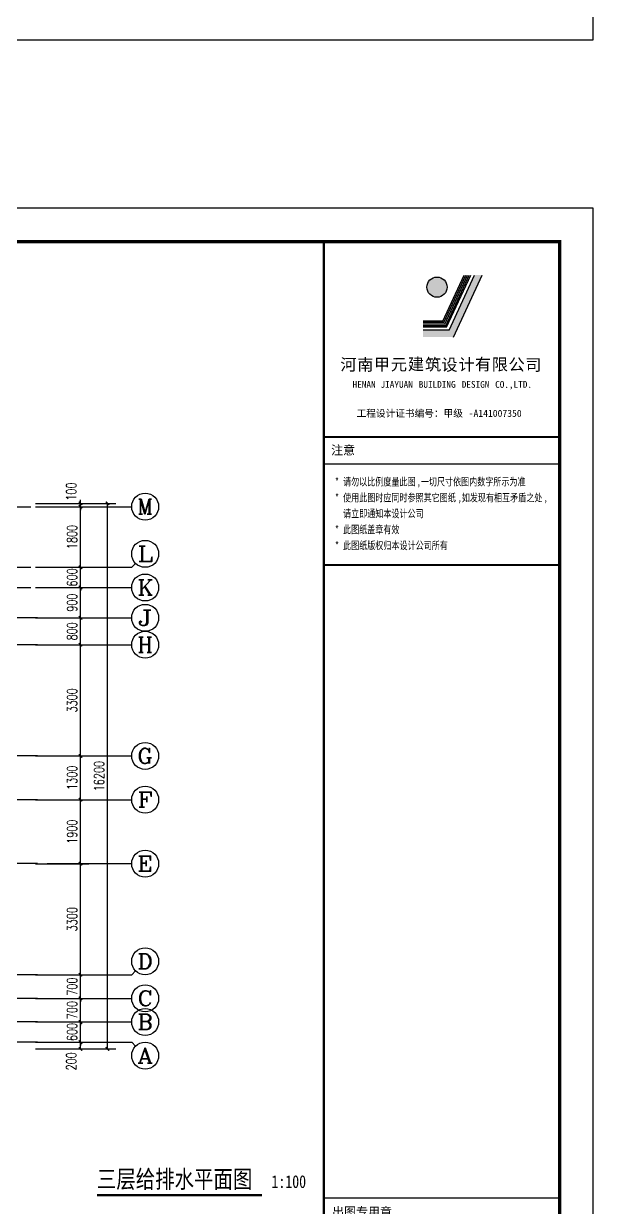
# Model space of a CAD drawing. Extents: x -287580 to -53108, y -522338 to -82629.
# Drawn here: x -198055 to -181143, y -416490 to -381340 of the extents above; entities that cross this region are included whole.
import ezdxf
from ezdxf.enums import TextEntityAlignment as Align

# ---------------------------------------------------------------- set-up
doc = ezdxf.new("R2010")
doc.units = 0
doc.header["$LTSCALE"] = 1000
doc.header["$MEASUREMENT"] = 0
doc.linetypes.add('DOTE', pattern=[2.42, 2, -0.2, 0.02, -0.2])
for name, color, linetype in [('AXIS', 3, 'Continuous'), ('AXIS_TEXT', 7, 'Continuous'), ('DIM_SYMB', 99, 'Continuous'), ('DOTE', 99, 'Continuous'), ('PUB_TITLE', 146, 'Continuous'), ('给排水标注', 4, 'Continuous')]:
    doc.layers.add(name, color=color, linetype=linetype)
doc.styles.add('-宋体', font='', dxfattribs={"width": 0.8})
doc.styles.add('300', font='', dxfattribs={"width": 0.75, "height": 300})
doc.styles.add('_TCH_AXIS', font='COMPLEX', dxfattribs={"bigfont": 'GBCBIG'})
doc.styles.add('_TCH_DIM_T3', font='SIMPLEX', dxfattribs={"width": 0.705882, "bigfont": 'GBCBIG'})
doc.styles.add('COMPLEX', font='COMPLEX')
doc.styles.add('THT', font='simhei.ttf')
doc.styles.get('-宋体').set_extended_font_data('SimSun')
doc.styles.get('300').set_extended_font_data('SimSun')
doc.dimstyles.new('_TCH_ARCH&&100', dxfattribs={"dimtxt": 297.5, "dimasz": 100, "dimexe": 250, "dimexo": 300, "dimgap": 100, "dimtad": 1, "dimdec": 0, "dimzin": 0, "dimdsep": 46, "dimtxsty": '_TCH_DIM_T3', "dimblk": 'ARCHTICK', "dimcen": 0.09, "dimclrt": 7, "dimazin": 2, "dimtfac": 1, "dimtdec": 0, "dimtix": 1, "dimtmove": 2, "dimatfit": 3, "dimfxl": 0, "dimtolj": 1, "dimtzin": 0, "dimarcsym": 0})

# ---------------------------------------------------------------- blocks, each defined once
blk = doc.blocks.new('图签AAAAA')
at = {"layer": 'PUB_TITLE'}
blk.add_hatch(color=256, dxfattribs=at).paths.add_polyline_path([(-170547, -194832), (-170773, -194832), (-171533, -196467), (-172306, -196467), (-172306, -196671), (-171402, -196671)])
h = blk.add_hatch(color=256, dxfattribs=at)
edge = h.paths.add_edge_path()
edge.add_ellipse((-171890, -195187), major_axis=(-212, 212), ratio=1, start_angle=0, end_angle=360)
for p, q in [((-171721, -196196), (-171086, -194832)), ((-171692, -196242), (-171035, -194832)), ((-171662, -196288), (-170985, -194832)), ((-171633, -196334), (-170934, -194832)), ((-171604, -196380), (-170884, -194832)), ((-171533, -196467), (-170773, -194832)), ((-171402, -196671), (-170547, -194832)), ((-171721, -196196), (-172306, -196196)), ((-171692, -196242), (-172306, -196242)), ((-171662, -196288), (-172306, -196288)), ((-171633, -196334), (-172306, -196334)), ((-171604, -196380), (-172306, -196380)), ((-171533, -196467), (-172306, -196467)), ((-175233, -199639), (-168250, -199639)), ((-168222, -199639), (-175233, -199639)), ((-175233, -199639), (-168222, -199639)), ((-175217, -199639), (-168206, -199639)), ((-175233, -200439), (-168222, -200439)), ((-175233, -200439), (-168222, -200439)), ((-175250, -203439), (-168250, -203439)), ((-168250, -222239), (-175261, -222239))]:
    blk.add_line(p, q, dxfattribs=at)
at = {"layer": 'PUB_TITLE', "const_width": 75}
blk.add_lwpolyline([(-175250, -251239), (-168250, -251239), (-168250, -193839), (-175250, -193839)], close=True, dxfattribs=at)
at = {"layer": 'PUB_TITLE'}
for points, const_width in [([(-175250, -251239), (-175250, -193839)], 75), ([(-175250, -193839), (-175250, -200506)], 60), ([(-175250, -251239), (-175250, -193839)], 40), ([(-168222, -199639), (-175233, -199639)], 60), ([(-175250, -200506), (-175250, -251239)], 60), ([(-175233, -203439), (-168222, -203439)], 56.5), ([(-175233, -203439), (-168222, -203439)], 56.5)]:
    blk.add_lwpolyline(points, dxfattribs=dict(at, const_width=const_width))
blk.add_lwpolyline([(-175250, -193839), (-168250, -193839), (-168250, -199639), (-175250, -199639)], close=True, dxfattribs=at)
blk.add_ellipse((-171890, -195187), major_axis=(-212, 212), ratio=1, start_param=3.926991, end_param=10.210176, dxfattribs=at)
at = {"layer": 'PUB_TITLE', "style": 'THT'}
for s, height, p in [('河', 352, (-174760, -197662)), ('南', 352, (-174258, -197665)), ('甲', 352, (-173763, -197657)), ('元', 352, (-173261, -197659)), ('建', 352, (-172756, -197649)), ('筑', 352, (-172248, -197659)), ('设', 352, (-171760, -197669)), ('计', 352, (-171251, -197664)), ('有', 352, (-170763, -197654)), ('限', 352, (-170263, -197658)), ('公', 352, (-169766, -197663)), ('司', 352, (-169268, -197670)), ('HENAN', 201.1, (-174396, -198177)), ('JIAYUAN', 201.1, (-173566, -198177)), ('BUILDING', 201.1, (-172432, -198177)), ('DESIGN', 201.1, (-171156, -198177)), ('CO.,LTD.', 201.1, (-170164, -198177)), ('工程设计证书编号：甲级', 210.3, (-174276, -199040)), ('-A141007350', 210.3, (-170950, -199040)), ('注意', 260, (-175033, -200160))]:
    blk.add_text(s, height=height, dxfattribs=at).set_placement(p)
at = {"layer": 'PUB_TITLE', "style": '300', "width": 0.75}
for s, height, p in [('*', 228, (-174922, -201081)), ('请勿以比例度量此图', 227.8, (-174679, -201081)), (',', 228, (-172492, -201081)), ('一切尺寸依图内数字所示为准', 227.85, (-172371, -201081)), ('*', 228, (-174922, -201554)), ('使用此图时应同时参照其它图纸', 227.85, (-174679, -201554)), ('如发现有相互矛盾之处', 227.8, (-171155, -201554)), (',', 228, (-171277, -201554)), (',', 228, (-168725, -201554)), ('请立即通知本设计公司', 227.8, (-174679, -202027)), ('*', 228, (-174922, -202500)), ('此图纸盖章有效', 227.8, (-174679, -202500)), ('*', 228, (-174922, -202973)), ('此图纸版权归本设计公司所有', 227.85, (-174679, -202973))]:
    blk.add_text(s, height=height, dxfattribs=at).set_placement(p)
at = {"layer": 'PUB_TITLE', "style": 'THT'}
blk.add_text('出图专用章', height=260, dxfattribs=at).set_placement((-174115, -222639), align=Align.MIDDLE)
blk = doc.blocks.new('_ArchTick')
at = {"color": 0, "linetype": 'ByBlock', "const_width": 0.4}
blk.add_lwpolyline([(-0.5, -0.5), (0.5, 0.5)], dxfattribs=at)
blk = doc.blocks.new('*D487')
at = {"layer": 'AXIS', "color": 0, "lineweight": -2}
for p, q in [((-197701, -411585), (-196118, -411585)), ((-196368, -411785), (-196368, -411585)), ((-197701, -411785), (-196118, -411785))]:
    blk.add_line(p, q, dxfattribs=at)
at = {"layer": 'Defpoints', "color": 0}
for p in [(-198001, -411585), (-196368, -411585), (-198001, -411785)]:
    blk.add_point(p, dxfattribs=at)
at = {"layer": 'AXIS', "color": 0, "lineweight": -2, "xscale": 100, "yscale": 100, "zscale": 100}
for p, rotation in [((-196368, -411585), 90), ((-196368, -411785), 270)]:
    blk.add_blockref('_ArchTick', p, dxfattribs=dict(at, rotation=rotation))
at = {"layer": 'AXIS', "color": 7, "insert": (-196643, -412155), "char_height": 297.5, "attachment_point": 5, "rotation": 90, "style": '_TCH_DIM_T3'}
blk.add_mtext('\\A1;200', dxfattribs=at)
blk = doc.blocks.new('*D488')
at = {"layer": 'AXIS', "color": 0, "lineweight": -2}
for p, q in [((-196368, -410985), (-196368, -410885)), ((-197701, -410985), (-196118, -410985)), ((-196368, -411585), (-196368, -410985)), ((-197701, -411585), (-196118, -411585)), ((-196368, -411585), (-196368, -411685))]:
    blk.add_line(p, q, dxfattribs=at)
at = {"layer": 'Defpoints', "color": 0}
for p in [(-198001, -410985), (-196368, -410985), (-198001, -411585)]:
    blk.add_point(p, dxfattribs=at)
at = {"layer": 'AXIS', "color": 0, "lineweight": -2, "xscale": 100, "yscale": 100, "zscale": 100}
for p, rotation in [((-196368, -410985), 270), ((-196368, -411585), 90)]:
    blk.add_blockref('_ArchTick', p, dxfattribs=dict(at, rotation=rotation))
at = {"layer": 'AXIS', "color": 7, "insert": (-196617, -411285), "char_height": 297.5, "attachment_point": 5, "rotation": 90, "style": '_TCH_DIM_T3'}
blk.add_mtext('\\A1;600', dxfattribs=at)
blk = doc.blocks.new('*D489')
at = {"layer": 'AXIS', "color": 0, "lineweight": -2}
for p, q in [((-196368, -410285), (-196368, -410185)), ((-197701, -410285), (-196118, -410285)), ((-196368, -410985), (-196368, -410285)), ((-197701, -410985), (-196118, -410985)), ((-196368, -410985), (-196368, -411085))]:
    blk.add_line(p, q, dxfattribs=at)
at = {"layer": 'Defpoints', "color": 0}
for p in [(-198001, -410285), (-196368, -410285), (-198001, -410985)]:
    blk.add_point(p, dxfattribs=at)
at = {"layer": 'AXIS', "color": 0, "lineweight": -2, "xscale": 100, "yscale": 100, "zscale": 100}
for p, rotation in [((-196368, -410285), 270), ((-196368, -410985), 90)]:
    blk.add_blockref('_ArchTick', p, dxfattribs=dict(at, rotation=rotation))
at = {"layer": 'AXIS', "color": 7, "insert": (-196617, -410635), "char_height": 297.5, "attachment_point": 5, "rotation": 90, "style": '_TCH_DIM_T3'}
blk.add_mtext('\\A1;700', dxfattribs=at)
blk = doc.blocks.new('*D490')
at = {"layer": 'AXIS', "color": 0, "lineweight": -2}
for p, q in [((-196368, -409585), (-196368, -409485)), ((-197701, -409585), (-196118, -409585)), ((-196368, -410285), (-196368, -409585)), ((-197701, -410285), (-196118, -410285)), ((-196368, -410285), (-196368, -410385))]:
    blk.add_line(p, q, dxfattribs=at)
at = {"layer": 'Defpoints', "color": 0}
for p in [(-198001, -409585), (-196368, -409585), (-198001, -410285)]:
    blk.add_point(p, dxfattribs=at)
at = {"layer": 'AXIS', "color": 0, "lineweight": -2, "xscale": 100, "yscale": 100, "zscale": 100}
for p, rotation in [((-196368, -409585), 270), ((-196368, -410285), 90)]:
    blk.add_blockref('_ArchTick', p, dxfattribs=dict(at, rotation=rotation))
at = {"layer": 'AXIS', "color": 7, "insert": (-196617, -409935), "char_height": 297.5, "attachment_point": 5, "rotation": 90, "style": '_TCH_DIM_T3'}
blk.add_mtext('\\A1;700', dxfattribs=at)
blk = doc.blocks.new('*D491')
at = {"layer": 'AXIS', "color": 0, "lineweight": -2}
for p, q in [((-197701, -406285), (-196118, -406285)), ((-196368, -409585), (-196368, -406285)), ((-197701, -409585), (-196118, -409585))]:
    blk.add_line(p, q, dxfattribs=at)
at = {"layer": 'Defpoints', "color": 0}
for p in [(-198001, -406285), (-196368, -406285), (-198001, -409585)]:
    blk.add_point(p, dxfattribs=at)
at = {"layer": 'AXIS', "color": 0, "lineweight": -2, "xscale": 100, "yscale": 100, "zscale": 100}
for p, rotation in [((-196368, -406285), 90), ((-196368, -409585), 270)]:
    blk.add_blockref('_ArchTick', p, dxfattribs=dict(at, rotation=rotation))
at = {"layer": 'AXIS', "color": 7, "insert": (-196617, -407935), "char_height": 297.5, "attachment_point": 5, "rotation": 90, "style": '_TCH_DIM_T3'}
blk.add_mtext('\\A1;3300', dxfattribs=at)
blk = doc.blocks.new('*D492')
at = {"layer": 'AXIS', "color": 0, "lineweight": -2}
for p, q in [((-197701, -404385), (-196118, -404385)), ((-196368, -406285), (-196368, -404385)), ((-197701, -406285), (-196118, -406285))]:
    blk.add_line(p, q, dxfattribs=at)
at = {"layer": 'Defpoints', "color": 0}
for p in [(-198001, -404385), (-196368, -404385), (-198001, -406285)]:
    blk.add_point(p, dxfattribs=at)
at = {"layer": 'AXIS', "color": 0, "lineweight": -2, "xscale": 100, "yscale": 100, "zscale": 100}
for p, rotation in [((-196368, -404385), 90), ((-196368, -406285), 270)]:
    blk.add_blockref('_ArchTick', p, dxfattribs=dict(at, rotation=rotation))
at = {"layer": 'AXIS', "color": 7, "insert": (-196617, -405335), "char_height": 297.5, "attachment_point": 5, "rotation": 90, "style": '_TCH_DIM_T3'}
blk.add_mtext('\\A1;1900', dxfattribs=at)
blk = doc.blocks.new('*D493')
at = {"layer": 'AXIS', "color": 0, "lineweight": -2}
for p, q in [((-197701, -403085), (-196118, -403085)), ((-196368, -404385), (-196368, -403085)), ((-197701, -404385), (-196118, -404385))]:
    blk.add_line(p, q, dxfattribs=at)
at = {"layer": 'Defpoints', "color": 0}
for p in [(-198001, -403085), (-196368, -403085), (-198001, -404385)]:
    blk.add_point(p, dxfattribs=at)
at = {"layer": 'AXIS', "color": 0, "lineweight": -2, "xscale": 100, "yscale": 100, "zscale": 100}
for p, rotation in [((-196368, -403085), 90), ((-196368, -404385), 270)]:
    blk.add_blockref('_ArchTick', p, dxfattribs=dict(at, rotation=rotation))
at = {"layer": 'AXIS', "color": 7, "insert": (-196617, -403735), "char_height": 297.5, "attachment_point": 5, "rotation": 90, "style": '_TCH_DIM_T3'}
blk.add_mtext('\\A1;1300', dxfattribs=at)
blk = doc.blocks.new('*D494')
at = {"layer": 'AXIS', "color": 0, "lineweight": -2}
for p, q in [((-197701, -399785), (-196118, -399785)), ((-196368, -403085), (-196368, -399785)), ((-197701, -403085), (-196118, -403085))]:
    blk.add_line(p, q, dxfattribs=at)
at = {"layer": 'Defpoints', "color": 0}
for p in [(-198001, -399785), (-196368, -399785), (-198001, -403085)]:
    blk.add_point(p, dxfattribs=at)
at = {"layer": 'AXIS', "color": 0, "lineweight": -2, "xscale": 100, "yscale": 100, "zscale": 100}
for p, rotation in [((-196368, -399785), 90), ((-196368, -403085), 270)]:
    blk.add_blockref('_ArchTick', p, dxfattribs=dict(at, rotation=rotation))
at = {"layer": 'AXIS', "color": 7, "insert": (-196617, -401435), "char_height": 297.5, "attachment_point": 5, "rotation": 90, "style": '_TCH_DIM_T3'}
blk.add_mtext('\\A1;3300', dxfattribs=at)
blk = doc.blocks.new('*D495')
at = {"layer": 'AXIS', "color": 0, "lineweight": -2}
for p, q in [((-197701, -398985), (-196118, -398985)), ((-196368, -399785), (-196368, -398985)), ((-197701, -399785), (-196118, -399785))]:
    blk.add_line(p, q, dxfattribs=at)
at = {"layer": 'Defpoints', "color": 0}
for p in [(-198001, -398985), (-196368, -398985), (-198001, -399785)]:
    blk.add_point(p, dxfattribs=at)
at = {"layer": 'AXIS', "color": 0, "lineweight": -2, "xscale": 100, "yscale": 100, "zscale": 100}
for p, rotation in [((-196368, -398985), 90), ((-196368, -399785), 270)]:
    blk.add_blockref('_ArchTick', p, dxfattribs=dict(at, rotation=rotation))
at = {"layer": 'AXIS', "color": 7, "insert": (-196617, -399385), "char_height": 297.5, "attachment_point": 5, "rotation": 90, "style": '_TCH_DIM_T3'}
blk.add_mtext('\\A1;800', dxfattribs=at)
blk = doc.blocks.new('*D496')
at = {"layer": 'AXIS', "color": 0, "lineweight": -2}
for p, q in [((-197701, -398085), (-196118, -398085)), ((-196368, -398985), (-196368, -398085)), ((-197701, -398985), (-196118, -398985))]:
    blk.add_line(p, q, dxfattribs=at)
at = {"layer": 'Defpoints', "color": 0}
for p in [(-198001, -398085), (-196368, -398085), (-198001, -398985)]:
    blk.add_point(p, dxfattribs=at)
at = {"layer": 'AXIS', "color": 0, "lineweight": -2, "xscale": 100, "yscale": 100, "zscale": 100}
for p, rotation in [((-196368, -398085), 90), ((-196368, -398985), 270)]:
    blk.add_blockref('_ArchTick', p, dxfattribs=dict(at, rotation=rotation))
at = {"layer": 'AXIS', "color": 7, "insert": (-196617, -398535), "char_height": 297.5, "attachment_point": 5, "rotation": 90, "style": '_TCH_DIM_T3'}
blk.add_mtext('\\A1;900', dxfattribs=at)
blk = doc.blocks.new('*D497')
at = {"layer": 'AXIS', "color": 0, "lineweight": -2}
for p, q in [((-197701, -397485), (-196118, -397485)), ((-196368, -397485), (-196368, -397385)), ((-196368, -398085), (-196368, -397485)), ((-197701, -398085), (-196118, -398085)), ((-196368, -398085), (-196368, -398185))]:
    blk.add_line(p, q, dxfattribs=at)
at = {"layer": 'Defpoints', "color": 0}
for p in [(-198001, -397485), (-196368, -397485), (-198001, -398085)]:
    blk.add_point(p, dxfattribs=at)
at = {"layer": 'AXIS', "color": 0, "lineweight": -2, "xscale": 100, "yscale": 100, "zscale": 100}
for p, rotation in [((-196368, -397485), 270), ((-196368, -398085), 90)]:
    blk.add_blockref('_ArchTick', p, dxfattribs=dict(at, rotation=rotation))
at = {"layer": 'AXIS', "color": 7, "insert": (-196617, -397785), "char_height": 297.5, "attachment_point": 5, "rotation": 90, "style": '_TCH_DIM_T3'}
blk.add_mtext('\\A1;600', dxfattribs=at)
blk = doc.blocks.new('*D498')
at = {"layer": 'AXIS', "color": 0, "lineweight": -2}
for p, q in [((-197701, -395685), (-196118, -395685)), ((-196368, -397485), (-196368, -395685)), ((-197701, -397485), (-196118, -397485))]:
    blk.add_line(p, q, dxfattribs=at)
at = {"layer": 'Defpoints', "color": 0}
for p in [(-198001, -395685), (-196368, -395685), (-198001, -397485)]:
    blk.add_point(p, dxfattribs=at)
at = {"layer": 'AXIS', "color": 0, "lineweight": -2, "xscale": 100, "yscale": 100, "zscale": 100}
for p, rotation in [((-196368, -395685), 90), ((-196368, -397485), 270)]:
    blk.add_blockref('_ArchTick', p, dxfattribs=dict(at, rotation=rotation))
at = {"layer": 'AXIS', "color": 7, "insert": (-196617, -396585), "char_height": 297.5, "attachment_point": 5, "rotation": 90, "style": '_TCH_DIM_T3'}
blk.add_mtext('\\A1;1800', dxfattribs=at)
blk = doc.blocks.new('*D499')
at = {"layer": 'AXIS', "color": 0, "lineweight": -2}
for p, q in [((-197701, -395585), (-196118, -395585)), ((-197701, -395685), (-196118, -395685)), ((-196368, -395585), (-196368, -395485)), ((-196368, -395685), (-196368, -395585)), ((-196368, -395685), (-196368, -395785))]:
    blk.add_line(p, q, dxfattribs=at)
at = {"layer": 'Defpoints', "color": 0}
for p in [(-198001, -395585), (-198001, -395685), (-196368, -395585)]:
    blk.add_point(p, dxfattribs=at)
at = {"layer": 'AXIS', "color": 0, "lineweight": -2, "xscale": 100, "yscale": 100, "zscale": 100}
for p, rotation in [((-196368, -395585), 270), ((-196368, -395685), 90)]:
    blk.add_blockref('_ArchTick', p, dxfattribs=dict(at, rotation=rotation))
at = {"layer": 'AXIS', "color": 7, "insert": (-196643, -395235), "char_height": 297.5, "attachment_point": 5, "rotation": 90, "style": '_TCH_DIM_T3'}
blk.add_mtext('\\A1;100', dxfattribs=at)
blk = doc.blocks.new('*D500')
at = {"layer": 'AXIS', "color": 0, "lineweight": -2}
for p, q in [((-197701, -395585), (-195318, -395585)), ((-195568, -411785), (-195568, -395585)), ((-197701, -411785), (-195318, -411785))]:
    blk.add_line(p, q, dxfattribs=at)
at = {"layer": 'Defpoints', "color": 0}
for p in [(-198001, -395585), (-195568, -395585), (-198001, -411785)]:
    blk.add_point(p, dxfattribs=at)
at = {"layer": 'AXIS', "color": 0, "lineweight": -2, "xscale": 100, "yscale": 100, "zscale": 100}
for p, rotation in [((-195568, -395585), 90), ((-195568, -411785), 270)]:
    blk.add_blockref('_ArchTick', p, dxfattribs=dict(at, rotation=rotation))
at = {"layer": 'AXIS', "color": 7, "insert": (-195817, -403685), "char_height": 297.5, "attachment_point": 5, "rotation": 90, "style": '_TCH_DIM_T3'}
blk.add_mtext('\\A1;16200', dxfattribs=at)
blk = doc.blocks.new('_AXISO')
blk.add_circle((0, 0), 0.5)
at = {"layer": 'AXIS_TEXT', "style": 'COMPLEX', "width": 1.041667}
blk.add_attdef('A', text='', height=0.56, dxfattribs=at).set_placement((-0.25, -0.28), (0.25, -0.28), align=Align.FIT)

msp = doc.modelspace()

# ---------------------------------------------------------------- linework, layer by layer
at = {"layer": 'AXIS'}
for p, q in [((-197353.7, -395684.6), (-194848.1, -395684.6)), ((-197353.7, -397484.6), (-194848.1, -397484.6)), ((-194730.9, -397367.4), (-194848.1, -397484.6)), ((-197353.7, -398084.6), (-194848.1, -398084.6)), ((-197353.7, -398984.6), (-194848.1, -398984.6)), ((-197353.7, -399784.6), (-194848.1, -399784.6)), ((-197353.7, -403084.6), (-194848.1, -403084.6)), ((-197353.7, -404384.6), (-194848.1, -404384.6)), ((-197353.7, -406284.6), (-194848.1, -406284.6)), ((-194730.9, -409467.4), (-194848.1, -409584.6)), ((-197353.7, -409584.6), (-194848.1, -409584.6)), ((-197353.7, -410284.6), (-194848.1, -410284.6)), ((-197353.7, -410984.6), (-194848.1, -410984.6)), ((-197353.7, -411584.6), (-194848.1, -411584.6)), ((-194730.9, -411701.7), (-194848.1, -411584.6))]:
    msp.add_line(p, q, dxfattribs=at)
at = {"layer": 'DIM_SYMB', "color": 3, "const_width": 70}
msp.add_lwpolyline([(-195881.9, -416132), (-190978.3, -416132)], dxfattribs=at)
at = {"layer": 'DOTE', "linetype": 'DOTE'}
for p, q in [((-255504.5, -395684.6), (-197644.8, -395684.6)), ((-255504.5, -397484.6), (-197644.8, -397484.6)), ((-255504.5, -398084.6), (-197644.8, -398084.6)), ((-197644.8, -398984.6), (-233808.8, -398984.6)), ((-197644.8, -399784.6), (-233808.8, -399784.6)), ((-197644.8, -403084.6), (-255504.5, -403084.6)), ((-197644.8, -404384.6), (-233808.8, -404384.6)), ((-197644.8, -406284.6), (-230408.8, -406284.6)), ((-197644.8, -409584.6), (-255504.5, -409584.6)), ((-197644.8, -410284.6), (-255504.5, -410284.6)), ((-197644.8, -410984.6, 0), (-255504.5, -410984.6, 0)), ((-197644.8, -411584.6, 0), (-255504.5, -411584.6, 0))]:
    msp.add_line(p, q, dxfattribs=at)
at = {"layer": 'PUB_TITLE'}
for points in [[(-265242.7, -381815.5), (-181142.7, -381815.5), (-181142.7, -322415.5), (-265242.7, -322415.5)], [(-265242.7, -446215.5), (-181142.7, -446215.5), (-181142.7, -386815.5), (-265242.7, -386815.5)]]:
    msp.add_lwpolyline(points, close=True, dxfattribs=at)
at = {"layer": 'PUB_TITLE', "const_width": 100}
msp.add_lwpolyline([(-262742.7, -445215.5), (-182142.7, -445215.5), (-182142.7, -387815.5), (-262742.7, -387815.5)], close=True, dxfattribs=at)

# ---------------------------------------------------------------- block references
at = {"layer": 'AXIS'}
ref = msp.add_blockref('_AXISO', (-194448.1, -395684.6), dxfattribs=dict(at, xscale=800, yscale=800, zscale=800))
ref.add_attrib('A', 'M', dxfattribs={"layer": 'AXIS_TEXT', "height": 452.5, "style": '_TCH_AXIS'}).set_placement((-194674.3, -395910.8), (-194221.8, -395910.8), align=Align.FIT)
ref = msp.add_blockref('_AXISO', (-194448.1, -397084.6), dxfattribs=dict(at, xscale=800, yscale=800, zscale=800))
ref.add_attrib('A', 'L', dxfattribs={"layer": 'AXIS_TEXT', "height": 452.5, "style": '_TCH_AXIS', "width": 1.4}).set_placement((-194674.3, -397310.8), (-194221.8, -397310.8), align=Align.FIT)
ref = msp.add_blockref('_AXISO', (-194448.1, -398084.6), dxfattribs=dict(at, xscale=800, yscale=800, zscale=800))
ref.add_attrib('A', 'K', dxfattribs={"layer": 'AXIS_TEXT', "height": 452.5, "style": '_TCH_AXIS', "width": 1.105263}).set_placement((-194674.3, -398310.8), (-194221.8, -398310.8), align=Align.FIT)
ref = msp.add_blockref('_AXISO', (-194448.1, -398984.6), dxfattribs=dict(at, xscale=800, yscale=800, zscale=800))
ref.add_attrib('A', 'J', dxfattribs={"layer": 'AXIS_TEXT', "height": 452.5, "style": '_TCH_AXIS', "width": 1.909091}).set_placement((-194674.3, -399210.8), (-194221.8, -399210.8), align=Align.FIT)
ref = msp.add_blockref('_AXISO', (-194448.1, -399784.6), dxfattribs=dict(at, xscale=800, yscale=800, zscale=800))
ref.add_attrib('A', 'H', dxfattribs={"layer": 'AXIS_TEXT', "height": 452.5, "style": '_TCH_AXIS', "width": 1.05}).set_placement((-194674.3, -400010.8), (-194221.8, -400010.8), align=Align.FIT)
ref = msp.add_blockref('_AXISO', (-194448.1, -403084.6), dxfattribs=dict(at, xscale=800, yscale=800, zscale=800))
ref.add_attrib('A', 'G', dxfattribs={"layer": 'AXIS_TEXT', "height": 452.5, "style": '_TCH_AXIS', "width": 1.166667}).set_placement((-194674.3, -403310.8), (-194221.8, -403310.8), align=Align.FIT)
ref = msp.add_blockref('_AXISO', (-194448.1, -404384.6), dxfattribs=dict(at, xscale=800, yscale=800, zscale=800))
ref.add_attrib('A', 'F', dxfattribs={"layer": 'AXIS_TEXT', "height": 452.5, "style": '_TCH_AXIS', "width": 1.3125}).set_placement((-194674.3, -404610.8), (-194221.8, -404610.8), align=Align.FIT)
ref = msp.add_blockref('_AXISO', (-194448.1, -406284.6), dxfattribs=dict(at, xscale=800, yscale=800, zscale=800))
ref.add_attrib('A', 'E', dxfattribs={"layer": 'AXIS_TEXT', "height": 452.5, "style": '_TCH_AXIS', "width": 1.3125}).set_placement((-194674.3, -406510.8), (-194221.8, -406510.8), align=Align.FIT)
ref = msp.add_blockref('_AXISO', (-194448.1, -409184.6), dxfattribs=dict(at, xscale=800, yscale=800, zscale=800))
ref.add_attrib('A', 'D', dxfattribs={"layer": 'AXIS_TEXT', "height": 452.5, "style": '_TCH_AXIS', "width": 1.235294}).set_placement((-194674.3, -409410.8), (-194221.8, -409410.8), align=Align.FIT)
ref = msp.add_blockref('_AXISO', (-194448.1, -410284.6), dxfattribs=dict(at, xscale=800, yscale=800, zscale=800))
ref.add_attrib('A', 'C', dxfattribs={"layer": 'AXIS_TEXT', "height": 452.5, "style": '_TCH_AXIS', "width": 1.4}).set_placement((-194674.3, -410510.8), (-194221.8, -410510.8), align=Align.FIT)
ref = msp.add_blockref('_AXISO', (-194448.1, -410984.6), dxfattribs=dict(at, xscale=800, yscale=800, zscale=800))
ref.add_attrib('A', 'B', dxfattribs={"layer": 'AXIS_TEXT', "height": 452.5, "style": '_TCH_AXIS', "width": 1.235294}).set_placement((-194674.3, -411210.8), (-194221.8, -411210.8), align=Align.FIT)
ref = msp.add_blockref('_AXISO', (-194448.1, -411984.6), dxfattribs=dict(at, xscale=800, yscale=800, zscale=800))
ref.add_attrib('A', 'A', dxfattribs={"layer": 'AXIS_TEXT', "height": 452.5, "style": '_TCH_AXIS', "width": 1.166667}).set_placement((-194674.3, -412210.8), (-194221.8, -412210.8), align=Align.FIT)
at = {"layer": '给排水标注'}
msp.add_blockref('图签AAAAA', (-13893.2, -193976.5), dxfattribs=at)

# ---------------------------------------------------------------- texts
at = {"layer": 'DIM_SYMB', "color": 7, "style": '-宋体', "width": 0.8}
for s, height, p in [('三层给排水平面图', 528.69, (-195881.9, -415915.2, 0)), ('1:100', 377.64, (-190698.3, -415915.2, 0))]:
    msp.add_text(s, height=height, dxfattribs=at).set_placement(p)

# ---------------------------------------------------------------- dimensions: what is measured, and where the dimension line sits
at = {"layer": 'AXIS'}
for base, p1, p2, picture, middle in [((-196368.1, -395584.6), (-198001, -395684.6), (-198001, -395584.6), '*D499', (-196643.1, -395234.6)), ((-196368.1, -411584.6), (-198001, -411784.6), (-198001, -411584.6), '*D487', (-196643.1, -412154.6))]:
    dim = msp.add_linear_dim(base=base, p1=p1, p2=p2, angle=90, dimstyle='_TCH_ARCH&&100', dxfattribs=at)
    dim.commit()
    dim.dimension.update_dxf_attribs({"geometry": picture, "text_midpoint": middle, "dimtype": 129})
for p1, p2, distance, picture, middle in [((-198001, -411784.6), (-198001, -395584.6), -2432.9, '*D500', (-195816.8, -403684.6)), ((-198001, -397484.6), (-198001, -395684.6), -1632.9, '*D498', (-196616.8, -396584.6)), ((-198001, -398084.6), (-198001, -397484.6), -1632.9, '*D497', (-196616.8, -397784.6)), ((-198001, -398984.6), (-198001, -398084.6), -1632.9, '*D496', (-196616.8, -398534.6)), ((-198001, -399784.6), (-198001, -398984.6), -1632.9, '*D495', (-196616.8, -399384.6)), ((-198001, -403084.6), (-198001, -399784.6), -1632.9, '*D494', (-196616.8, -401434.6)), ((-198001, -404384.6), (-198001, -403084.6), -1632.9, '*D493', (-196616.8, -403734.6)), ((-198001, -406284.6), (-198001, -404384.6), -1632.9, '*D492', (-196616.8, -405334.6)), ((-198001, -409584.6), (-198001, -406284.6), -1632.9, '*D491', (-196616.8, -407934.6)), ((-198001, -410284.6), (-198001, -409584.6), -1632.9, '*D490', (-196616.8, -409934.6)), ((-198001, -410984.6), (-198001, -410284.6), -1632.9, '*D489', (-196616.8, -410634.6)), ((-198001, -411584.6), (-198001, -410984.6), -1632.9, '*D488', (-196616.8, -411284.6))]:
    dim = msp.add_aligned_dim(p1=p1, p2=p2, distance=distance, dimstyle='_TCH_ARCH&&100', dxfattribs=at)
    dim.commit()
    dim.dimension.update_dxf_attribs({"geometry": picture, "text_midpoint": middle})

doc.saveas('drawing.dxf')
